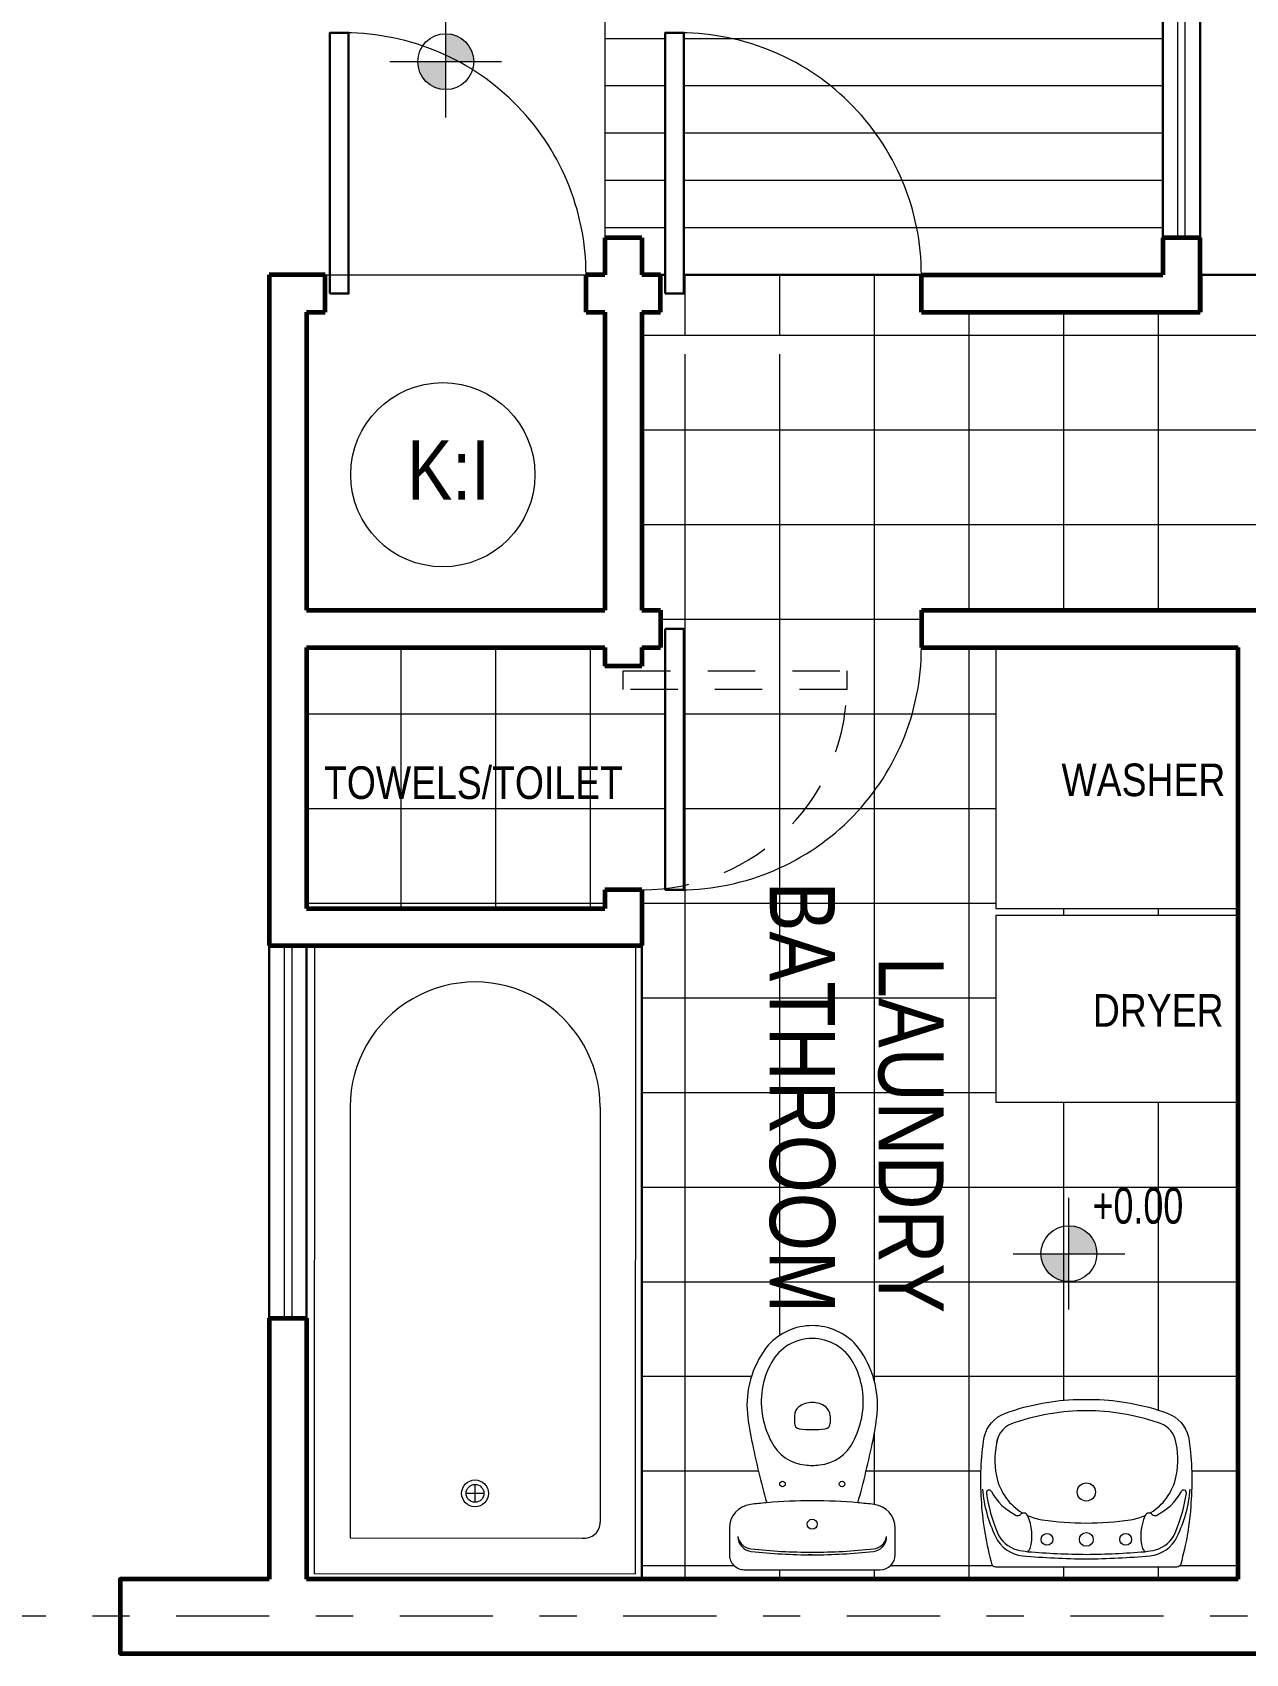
# Model space of a CAD drawing. Header units: millimetres. Extents: x 1119.4 to 1171.3, y 270.1 to 301.5.
# Drawn here: x 1123.302 to 1126.558, y 290.768 to 295.119 of the extents above; entities that cross this region are included whole.
import ezdxf

# ---------------------------------------------------------------- set-up
doc = ezdxf.new("R2010")
doc.units = ezdxf.units.MM
doc.linetypes.add('DASHDOT', pattern=[1, 0.5, -0.25, 0, -0.25])
doc.linetypes.add('TRAZOS2', pattern=[9.524999999999999, 6.349999999999999, -3.174999999999999])
for name, color, linetype, lineweight in [('01', 146, 'Continuous', 9), ('01pisos madera', 28, 'Continuous', 9), ('02', 196, 'Continuous', 20), ('03', 116, 'Continuous', 30), ('06', 192, 'Continuous', 60), ('baldosa', 156, 'Continuous', 9), ('cotas', 86, 'Continuous', 15), ('ejes', 252, 'DASHDOT', 15), ('Muebles_M_V_005', 169, 'Continuous', 5), ('Muebles_M_V_02', 108, 'Continuous', 20), ('seg', 251, 'TRAZOS2', 20)]:
    doc.layers.add(name, color=color, linetype=linetype, lineweight=lineweight)
doc.styles.get("Standard").update_dxf_attribs({"font": 'ARIALN.TTF'})

# ---------------------------------------------------------------- blocks, each defined once
blk = doc.blocks.new('NIVELES')
at = {"layer": 'cotas', "linetype": 'Continuous'}
for points in [[(136.9037914089489, 184.7530627354365), (136.9787914089489, 184.7530627354365), (136.9730823738872, 184.7817639928638), (136.9568244175379, 184.8060957440254), (136.9324926663763, 184.8223537003748), (136.9037914089489, 184.8280627354364)], [(136.9037914089489, 184.7530627354365), (136.8287914089489, 184.7530627354365), (136.8345004440105, 184.7243614780091), (136.8507584003599, 184.7000297268475), (136.8750901515215, 184.6837717704981), (136.9037914089489, 184.6780627354365)]]:
    blk.add_hatch(color=256, dxfattribs=at).paths.add_polyline_path(points, flags=0)
for p, q in [((136.9037914089489, 184.6030627354365), (136.9037914089489, 184.9030627354365)), ((136.7537914089489, 184.7530627354365), (137.0537914089489, 184.7530627354365))]:
    blk.add_line(p, q, dxfattribs=at)
blk.add_circle((136.9037914089489, 184.7530627354365), 0.07500000000000001, dxfattribs=at)

msp = doc.modelspace()

# ---------------------------------------------------------------- hatches: boundary and pattern name
at = {"layer": '01pisos madera'}
h = msp.add_hatch(dxfattribs=at)
h.set_pattern_fill('LINE', color=256, scale=0.04, style=0)
h.set_pattern_definition([(0, (1124.837767603041, 294.4683535485073), (0, 0.127), [])])
h.paths.add_polyline_path([(1124.937767603041, 295.5683535485076), (1124.937767603041, 295.4683535485081), (1124.837767603041, 295.4683535485083), (1124.837767603041, 294.5683535485068), (1124.937767603042, 294.5683535485068), (1124.937767603042, 294.4683535485075), (1124.987767603041, 294.4683535485073), (1125.000267603041, 294.4683535485073), (1125.000267603041, 295.1183535485073), (1125.025267603037, 295.1183535485073, -0.4199121334353856), (1125.687767603042, 294.4683535485073), (1126.335668366369, 294.4683535485074), (1126.335668366369, 294.5683535485073), (1126.335668366369, 295.4683535485091), (1126.335668366369, 295.5683535485078), (1126.335668366369, 296.4683535485085), (1126.335668366369, 296.5683535485079), (1126.335668366369, 297.4683535485075), (1126.33566836637, 297.5683535485081), (1124.937767603042, 297.5683535485097), (1124.937767603042, 297.4683535485084), (1124.837767603041, 297.4683535485085), (1124.837767603041, 296.5683535485076), (1124.937767603041, 296.5683535485076), (1124.937767603041, 296.4683535485083), (1124.837767603041, 296.4683535485084), (1124.837767603041, 295.5683535485075)])
h.paths.add_polyline_path([(1125.050267603041, 295.1183535485074), (1125.050267603041, 294.4683535485074), (1125.687767603041, 294.4683535485074, 0.4086457523728402)], flags=17)

# ---------------------------------------------------------------- linework, layer by layer
at = {"layer": '01'}
for p, q in [((1126.375668366369, 294.5683535485078), (1126.375668366369, 295.4683535485085)), ((1126.39566836637, 294.5683535485092), (1126.39566836637, 295.4683535485085)), ((1124.087767603041, 294.4683535485073), (1124.787767603041, 294.4683535485075)), ((1123.977767603042, 292.668353548506), (1123.977767603042, 291.6683535485074)), ((1123.997767603042, 292.6683535485047), (1123.997767603043, 291.6683535485074))]:
    msp.add_line(p, q, dxfattribs=at)
for centre, radius, start, end in [((1124.137767603041, 294.4684737408152), 0.6500000111123206, 359.9894053664555, 91.10190982050575), ((1125.037767603041, 294.4684737408151), 0.6500000111124605, 359.989405366335, 91.10190982049268), ((1125.037767603041, 293.4682333561997), 0.6500000111124605, 268.8980901795073, 0.01059463366504195)]:
    msp.add_arc(centre, radius, start, end, dxfattribs=at)
at = {"layer": '02'}
msp.add_lwpolyline([(1126.33566836637, 297.5683535485081), (1124.837767603041, 297.5683535485098), (1124.837767603041, 294.5683535485068)], dxfattribs=at)
at = {"layer": '03'}
for p, q in [((1126.335668366369, 294.5683535485085), (1126.335668366369, 295.4683535485091)), ((1126.43566836637, 294.5683535485098), (1126.43566836637, 295.4683535485091)), ((1124.987767603041, 294.4683535485073), (1125.000267603041, 294.4683535485073)), ((1125.050267603041, 294.4683535485073), (1125.687767603041, 294.4683535485074)), ((1126.43566836637, 294.4683535485077), (1132.13776760304, 294.4683535485067)), ((1123.937767603042, 292.668353548506), (1123.937767603042, 291.6683535485074)), ((1124.037767603042, 292.6683535485047), (1124.037767603043, 291.6683535485074)), ((1124.937767603041, 292.6683535485074), (1124.937767603041, 290.9683535485073))]:
    msp.add_line(p, q, dxfattribs=at)
for points in [[(1124.100267603041, 294.4183535485074), (1124.150267603041, 294.4183535485074), (1124.150267603041, 295.1183535485073), (1124.100267603041, 295.1183535485073)], [(1125.000267603041, 294.4183535485074), (1125.050267603041, 294.4183535485074), (1125.050267603041, 295.1183535485073), (1125.000267603041, 295.1183535485073)], [(1125.000267603041, 293.5183535485074), (1125.050267603041, 293.5183535485074), (1125.050267603041, 292.8183535485074), (1125.000267603041, 292.8183535485074)]]:
    msp.add_lwpolyline(points, close=True, dxfattribs=at)
at = {"layer": '06'}
for p, q in [((1124.937767603042, 294.5683535485068), (1124.837767603041, 294.5683535485068)), ((1124.837767603041, 294.5683535485068), (1124.837767603041, 294.4683535485075)), ((1124.937767603042, 294.5683535485068), (1124.937767603042, 294.4683535485075)), ((1126.43566836637, 294.5683535485073), (1126.335668366369, 294.5683535485073)), ((1126.335668366369, 294.5683535485073), (1126.335668366369, 294.468353548508)), ((1126.43566836637, 294.3683535485079), (1126.43566836637, 294.5683535485073)), ((1123.937767603041, 294.4683535485071), (1123.937767603041, 292.6683535485074)), ((1124.087767603041, 294.4683535485072), (1123.937767603041, 294.4683535485071)), ((1124.087767603041, 294.3683535485075), (1124.087767603041, 294.4683535485073)), ((1124.837767603041, 294.4683535485075), (1124.787767603041, 294.4683535485075)), ((1124.787767603041, 294.368353548509), (1124.787767603041, 294.4683535485088)), ((1124.987767603041, 294.4683535485073), (1124.937767603042, 294.4683535485075)), ((1124.987767603041, 294.3683535485073), (1124.987767603041, 294.4683535485073)), ((1125.687767603041, 294.4683535485073), (1126.335668366369, 294.4683535485074)), ((1125.687767603041, 294.3683535485073), (1125.687767603041, 294.4683535485073)), ((1126.23566836637, 294.4683535485075), (1126.335668366369, 294.4683535485076)), ((1126.435668366371, 294.4683535485074), (1126.435668366371, 294.3683535485073)), ((1124.037767603041, 294.3683535485073), (1124.037767603041, 293.5683535485067)), ((1124.037767603041, 294.3683535485073), (1124.087767603041, 294.3683535485073)), ((1124.787767603041, 294.3683535485073), (1124.837767603041, 294.3683535485073)), ((1124.837767603041, 294.3683535485073), (1124.837767603041, 293.5683535485073)), ((1124.937767603041, 294.3683535485073), (1124.937767603041, 293.5683535485073)), ((1124.937767603041, 294.3683535485073), (1124.987767603041, 294.3683535485073)), ((1125.687767603041, 294.3683535485073), (1126.435668366371, 294.3683535485073)), ((1126.23566836637, 294.3683535485073), (1126.43566836637, 294.3683535485073)), ((1124.037767603041, 293.5683535485067), (1124.837767603041, 293.5683535485073)), ((1124.937767603041, 293.5683535485073), (1124.987767603041, 293.5683535485073)), ((1124.987767603041, 293.5683535485074), (1124.987767603041, 293.4683535485074)), ((1125.687767603041, 293.5683535485073), (1125.687767603041, 293.4683535485074)), ((1125.687767603041, 293.5683535485073), (1127.387767603042, 293.5683535485074)), ((1124.037767603041, 293.4683535485074), (1124.037767603041, 292.7683535485073)), ((1124.037767603041, 293.4683535485073), (1124.837767603041, 293.4683535485074)), ((1124.837767603041, 293.4683535485074), (1124.837767603041, 293.4183535485073)), ((1124.937767603041, 293.4683535485074), (1124.937767603041, 293.4183535485073)), ((1124.937767603041, 293.4683535485074), (1124.987767603041, 293.4683535485074)), ((1125.687767603041, 293.4683535485074), (1126.537767603041, 293.4683535485074)), ((1126.537767603041, 290.9683535485074), (1126.537767603041, 293.4683535485074)), ((1124.937767603041, 293.4183535485073), (1124.837767603041, 293.4183535485073)), ((1124.837767603041, 292.8183535485073), (1124.837767603042, 292.7683535485074)), ((1124.937767603042, 292.8183535485073), (1124.837767603041, 292.8183535485073)), ((1124.937767603041, 292.8183535485073), (1124.937767603041, 292.6683535485075)), ((1124.037767603041, 292.7683535485074), (1124.837767603041, 292.7683535485074)), ((1123.937767603042, 292.6683535485074), (1124.937767603041, 292.6683535485074)), ((1123.937767603041, 291.6683535485074), (1123.937767603041, 290.9683535485073)), ((1123.937767603042, 291.6683535485074), (1124.037767603041, 291.6683535485074)), ((1124.037767603041, 291.6683535485074), (1124.037767603041, 290.9683535485074))]:
    msp.add_line(p, q, dxfattribs=at)
for points in [[(1123.937767603041, 290.9683535485073), (1123.537767603042, 290.9683535485073), (1123.537767603042, 290.7683535485073), (1129.537767603042, 290.7683535485079), (1129.537767603042, 290.9683535485072), (1126.637767603041, 290.9683535485073)], [(1126.537767603041, 290.9683535485073), (1124.037767603041, 290.9683535485073)]]:
    msp.add_lwpolyline(points, dxfattribs=at)
at = {"layer": 'baldosa'}
for p, q in [((1125.053767603041, 294.3058535485073), (1125.053767603041, 294.4683535485073)), ((1125.307767603041, 294.3058535485073), (1125.307767603041, 294.4683535485073)), ((1125.561767603041, 293.0836244451663), (1125.561767603041, 294.4683535485073)), ((1125.815767603041, 293.5683535485074), (1125.815767603041, 294.3683535485073)), ((1126.069767603041, 293.5683535485074), (1126.069767603041, 294.3683535485073)), ((1126.323767603041, 293.5683535485074), (1126.323767603041, 294.3683535485073)), ((1124.937767603041, 294.3064486035786), (1131.337767603041, 294.3064486035786)), ((1125.053767603041, 293.7306947770313), (1125.053767603041, 294.2558535485073)), ((1125.307767603041, 293.8612846186734), (1125.307767603041, 294.2558535485073)), ((1124.937767603041, 294.0524486035787), (1125.443760491069, 294.0524486035787)), ((1125.443760491069, 294.0524486035787), (1131.33776760304, 294.0524486035787)), ((1125.307767603041, 292.8769635240196), (1125.307767603041, 293.8612846186733)), ((1124.937767603041, 293.7984486035787), (1125.223723159213, 293.7984486035787)), ((1125.223723159213, 293.7984486035787), (1131.337767603041, 293.7984486035787)), ((1125.053767603041, 292.8184302979996), (1125.053767603041, 293.7306947770312)), ((1124.987767603041, 293.5444486035786), (1125.687767603041, 293.5444486035786)), ((1124.291767603042, 292.7683535485073), (1124.291767603042, 293.4683535485072)), ((1124.545767603042, 292.7683535485074), (1124.545767603042, 293.4683535485073)), ((1124.799767603042, 292.7683535485074), (1124.799767603042, 293.4683535485074)), ((1125.815767603041, 290.9683535485074), (1125.815767603041, 293.4683535485074)), ((1124.037767603041, 293.2904486035786), (1125.000267603041, 293.2904486035786)), ((1125.050267603041, 293.2904486035786), (1125.662981643336, 293.2904486035786)), ((1125.662981643336, 293.2904486035786), (1125.887767603042, 293.2904486035786)), ((1125.561767603041, 291.4991686471824), (1125.561767603041, 293.0836244451662)), ((1124.037767603041, 293.0364486035786), (1125.000267603041, 293.0364486035786)), ((1125.050267603041, 293.0364486035786), (1125.523629663559, 293.0364486035786)), ((1125.523629663559, 293.0364486035786), (1125.887767603042, 293.0364486035786)), ((1125.307767603041, 291.6226366777361), (1125.307767603041, 292.8769635240196)), ((1124.037767603042, 292.7824486035786), (1124.837767603042, 292.7824486035785)), ((1124.937767603041, 292.7824486035786), (1125.887767603042, 292.7824486035786)), ((1125.053767603041, 290.9683535485074), (1125.053767603041, 292.8184302979995)), ((1126.069767603041, 292.7492122906347), (1126.069767603041, 292.7683535485074)), ((1126.323767603041, 292.7492122906347), (1126.323767603041, 292.7683535485074)), ((1124.937767603041, 292.5284486035787), (1125.887767603041, 292.5284486035787)), ((1124.937767603041, 292.2744486035787), (1125.887767603041, 292.2744486035787)), ((1126.069767603041, 291.4483114090309), (1126.069767603041, 292.2481731683522)), ((1126.323767603041, 291.4216611077852), (1126.323767603041, 292.2481731683522)), ((1124.937767603041, 292.0204486035786), (1126.537767603041, 292.0204486035786)), ((1124.937767603041, 291.7664486035786), (1126.537767603041, 291.7664486035786)), ((1124.937767603041, 291.5124486035786), (1125.231878724522, 291.5124486035786)), ((1125.557938560417, 291.5124486035786), (1126.537767603041, 291.5124486035786)), ((1125.561767603041, 291.168493385686), (1125.561767603041, 291.3606651499304)), ((1124.937767603041, 291.2584486035786), (1125.250383506979, 291.2584486035786)), ((1125.539433777959, 291.2584486035786), (1125.847792388156, 291.2584486035786)), ((1126.413119628961, 291.2584486035786), (1126.537767603041, 291.2584486035786)), ((1124.937767603041, 291.0044486035787), (1125.184858687836, 291.0044486035787)), ((1125.307767603041, 290.9683535485074), (1125.307767603041, 290.9934486035735)), ((1125.561767603041, 290.9683535485074), (1125.561767603041, 290.9934486035735)), ((1125.604958597102, 291.0044486035787), (1125.879136462749, 291.0044486035787)), ((1126.069767603041, 290.9683535485074), (1126.069767603041, 291.0005486656246)), ((1126.323767603041, 290.9683535485074), (1126.323767603041, 291.0005486656246)), ((1126.381730996635, 291.0044486035787), (1126.537767603041, 291.0044486035787))]:
    msp.add_line(p, q, dxfattribs=at)
at = {"layer": 'ejes', "ltscale": 0.5}
msp.add_line((1132.337767603041, 290.8683535485072), (1119.987767603041, 290.8683535485073), dxfattribs=at)
at = {"layer": 'Muebles_M_V_005'}
for p, q in [((1125.346908642469, 291.4064486035736), (1125.346908642469, 291.3863655768835)), ((1125.442908642469, 291.4064486035736), (1125.442908642469, 291.3863655768835)), ((1125.394908642469, 291.0334486035735), (1125.383832941707, 291.0334486035735)), ((1125.394908642469, 291.0334486035735), (1125.405984343232, 291.0334486035735))]:
    msp.add_line(p, q, dxfattribs=at)
for centre, radius in [((1125.314908642469, 291.2234486035736), 0.007499999999999995), ((1125.474908642469, 291.2234486035736), 0.007499999999999995), ((1126.130433729692, 291.2021969022011), 0.02441004969084739), ((1125.394908642469, 291.1154486035735), 0.01349999999999999), ((1125.394908642469, 291.1154486035735), 0.01349999999999999), ((1126.024803078862, 291.0748401212055), 0.015919597624467), ((1126.130433729692, 291.0748401212055), 0.018572863895212), ((1126.236064380522, 291.0748401212055), 0.015919597624467)]:
    msp.add_circle(centre, radius, dxfattribs=at)
for centre, radius, start, end in [((1125.394908642469, 291.4884486035735), 0.1255732340509733, 90, 150.8838537339225), ((1125.394908642469, 291.4884486035735), 0.1255732340509733, 29.11614626607746, 90), ((1125.473908642469, 291.4444486035736), 0.2159999999999999, 150.8838537339225, 191.6195173912369), ((1125.315908642469, 291.4444486035736), 0.2159999999999999, 348.3804826087631, 29.11614626607746), ((1125.376908642469, 291.4064486035736), 0.02999999999999998, 126.8698976458375, 180), ((1125.394908642469, 291.3824486035736), 0.05999999999999996, 90, 126.8698976458375), ((1125.394908642469, 291.3824486035736), 0.05999999999999996, 53.1301023541462, 90), ((1125.412908642469, 291.4064486035736), 0.02999999999999998, 0, 53.1301023541462), ((1125.507211870473, 291.4512965963086), 0.2499999999999998, 191.6195170440781, 207.4026774244264), ((1125.361908642469, 291.3863655768835), 0.01499999999999999, 180, 263.350837234933), ((1125.427908642469, 291.3863655768835), 0.01499999999999999, 276.6491627650669, 0), ((1125.282605414465, 291.4512965963086), 0.2499999999999998, 332.5973225755735, 348.3804829559219), ((1125.954190329816, 291.324775938396), 0.06524443815524779, 103.3027871538878, 171.0562429789666), ((1126.127436732258, 290.8429694374083), 0.5768683168300615, 89.70011773221326, 109.0424905029682), ((1126.13347528486, 290.8429694374083), 0.5768683168300615, 70.95750949704507, 90.29988226778673), ((1126.306677129569, 291.324775938396), 0.06524443815524779, 17.27749469169468, 76.69721284609885), ((1125.394908642469, 291.6694486035736), 0.2999999999999999, 263.350837234933, 270), ((1125.394908642469, 291.6694486035736), 0.2999999999999999, 270, 276.6491627650669), ((1126.114815190945, 291.2880741718548), 0.2298275946826837, 165.8768903079971, 190.7309245770054), ((1126.146096826172, 291.2880741718548), 0.2298275946826837, 349.2690754229946, 14.12310969200294), ((1125.387908642469, 291.3894486035735), 0.1156183255887205, 207.4026774244264, 263.7580869209367), ((1125.401908642469, 291.3894486035735), 0.1156183255887205, 276.2419130790632, 332.5973225755735), ((1125.394908642469, 291.4534486035736), 0.1799999999999999, 263.7580864672858, 270), ((1125.394908642469, 291.4534486035736), 0.1799999999999999, 270, 276.2419135327142), ((1126.037637353317, 291.2752403010573), 0.1516200065632472, 191.3963442499053, 216.3096686875918), ((1126.2232746638, 291.2752403010573), 0.1516200065632472, 323.6903313124081, 348.6036557500947), ((1125.394908642469, 289.7744486035736), 1.403999999999999, 90, 95.00135885377996), ((1125.394908642469, 289.7744486035736), 1.403999999999999, 84.99864114623331, 90), ((1126.218489113956, 291.2420669868956), 0.368349873764369, 185.0481487699595, 205.6474406526911), ((1125.869150433076, 291.200192008603), 0.007144342386438346, 27.23859475011621, 188.5438813203352), ((1126.290158396736, 291.261716850926), 0.4326240289033602, 188.3179741888619, 203.0209019654953), ((1126.009425542717, 291.2759229972708), 0.1522695459184857, 208.4136730786231, 243.9092122981374), ((1126.034506781766, 291.2726158782198), 0.1475794392262743, 216.198068434672, 238.5334784513717), ((1126.226360677618, 291.2726158782198), 0.1475794392262743, 301.466521548628, 323.8019315653254), ((1126.251441916668, 291.2759229972708), 0.1522695459184857, 296.0907877018626, 331.5863269213769), ((1125.970709062649, 291.261716850926), 0.4326240289033602, 336.9790980345019, 351.6820258111381), ((1126.042378345428, 291.2420669868956), 0.368349873764369, 334.3525593473089, 354.9518512300405), ((1126.391717026308, 291.200192008603), 0.007144342386438346, 351.4561186796648, 152.7614052498838), ((1125.946187028793, 291.1495357892207), 0.01101609217853149, 250.2150982642568, 313.6619591047627), ((1125.962318731957, 291.1347573711456), 0.01091143010397855, 22.13041281526663, 141.3887423796847), ((1126.049346621177, 291.3282776963845), 0.2044329062107647, 247.8976714704288, 259.4683502503809), ((1125.855362739445, 291.0844756586156), 0.1290828882763804, 344.5490716431312, 24.92138876985896), ((1126.13545387779, 292.010265604554), 0.8915620794954408, 262.042361414373, 269.6788128164188), ((1126.125458139327, 292.010265604554), 0.8915620794954408, 270.3211871835812, 277.957638585627), ((1126.211520838208, 291.3282776963845), 0.2044329062107647, 280.5316497496191, 292.1023285295711), ((1126.405504719939, 291.0844756586156), 0.1290828882763804, 155.078611230141, 195.4509283568688), ((1126.298548727428, 291.1347573711456), 0.01091143010397855, 38.61125762031527, 157.8695871847333), ((1126.314680430591, 291.1495357892207), 0.01101609217853149, 226.3380408952372, 289.7849017357432), ((1125.235408642469, 291.0821871695101), 0.03999999999999998, 180, 263.7281142271967), ((1125.234771159345, 291.0892999935039), 0.03999999999999998, 190.2428415704133, 263.7858592542071), ((1125.554408642469, 291.0821871695101), 0.03999999999999998, 276.2718857728033, 0), ((1125.555046125593, 291.0892999935039), 0.03999999999999998, 276.2141407457796, 349.7571584295867), ((1125.968266707342, 291.1206501924144), 0.09023498049617235, 204.9173447924316, 264.3333295183465), ((1125.962822682975, 291.1214113742862), 0.07649599000024715, 202.1807158592691, 256.0697045235817), ((1126.292600752043, 291.1206501924144), 0.09023498049617235, 275.6666704816535, 335.082655207568), ((1126.298044776409, 291.1214113742862), 0.07649599000024715, 283.9302954764049, 337.8192841407309), ((1125.394908642469, 292.5334486035735), 1.492999999999999, 263.6694482201014, 270), ((1125.394908642469, 292.5334486035735), 1.499999999999999, 263.7281142271967, 270), ((1125.394908642469, 292.5334486035735), 1.492999999999999, 270, 276.3305517798986), ((1125.394908642469, 292.5334486035735), 1.499999999999999, 270, 276.2718857728033), ((1125.993971151933, 291.2352484323486), 0.1945042923123955, 255.2368891813767, 263.8758320452992), ((1125.86133627967, 291.1377376390909), 0.1473491629654714, 319.4038750712168, 323.4977285018826), ((1126.148988212038, 293.1693721475414), 2.134762582291275, 265.2783577793317, 269.5026002467064), ((1126.111923805079, 293.1693721475414), 2.134762582291275, 270.4973997532936, 274.7216422206683), ((1126.399531179714, 291.1377376390909), 0.1473491629654714, 216.5022714981174, 220.5961249287832), ((1126.266896307451, 291.2352484323486), 0.1945042923123955, 276.1241679547007, 284.7631108186233), ((1126.149430065055, 293.1495435336111), 2.127192287236155, 264.8747579573934, 269.4889283021831), ((1126.111481952062, 293.1495435336111), 2.127192287236155, 270.5110716978169, 275.1252420425936)]:
    msp.add_arc(centre, radius, start, end, dxfattribs=at)
at = {"layer": 'Muebles_M_V_02'}
for p, q in [((1124.825558203829, 292.2352863733666), (1124.825558203829, 291.1212706541205)), ((1124.489755724265, 291.1743453750404), (1124.48977859507, 291.2222616144525)), ((1124.513725279373, 291.1982920593441), (1124.465809039961, 291.1983149301487))]:
    msp.add_line(p, q, dxfattribs=at)
for points in [[(1125.887767603041, 293.4683535485074), (1125.887767603041, 292.7683535485074), (1126.537767603041, 292.7683535485074), (1126.537767603041, 293.4683535485074)], [(1125.887767603041, 292.7492122906347), (1125.887767603041, 292.2481731683522), (1126.537767603041, 292.2481731683522), (1126.537767603041, 292.7492122906347)], [(1124.058418086338, 290.9828862546346), (1124.920910395754, 290.9824745801503), (1124.921596519895, 292.6664867864651), (1124.059104210479, 292.6668984609492)]]:
    msp.add_lwpolyline(points, close=True, dxfattribs=at)
for points in [[(1124.154730852061, 292.2356065646318), (1124.154301390754, 291.0786729894225)], [(1124.154301390754, 291.0786729894225), (1124.777207419128, 291.0783756713883)]]:
    msp.add_lwpolyline(points, dxfattribs=at)
for points in [[(1125.231908638333, 291.3414486035735, 0.01732241224974536), (1125.272508808467, 291.1731030571954, 0.007817902236687154), (1125.228838493216, 291.1685923212464, 0.3798990490136649), (1125.172408642469, 291.1050416104693), (1125.172408642469, 291.0334486035735, 0.4142135623730951), (1125.212408642469, 290.9934486035735), (1125.394908642469, 290.9934486035735), (1125.577408642469, 290.9934486035735, 0.414213562373095), (1125.617408642469, 291.0334486035735), (1125.617408642469, 291.1050416104693, 0.3798990490136646), (1125.560978791723, 291.1685923212464, 0.007817902236687376), (1125.517308476471, 291.1731030571954, 0.01732241224974536), (1125.557908646606, 291.3414486035735, 0.0345331114750752), (1125.569908646606, 291.4233549667452, 0.1809014022046509), (1125.51299325366, 291.5964116741108, 0.2105679586824404), (1125.394908642469, 291.6484486035735, 0.2105679586824407), (1125.276824031278, 291.5964116741108, 0.1809014022046509), (1125.219908638333, 291.4233549667452, 0.0345331114750752)], [(1126.000452550472, 291.4380241462453, -0.04070866106184939), (1126.094878775365, 291.4499702800943), (1126.130456008559, 291.4505486656246), (1126.166033241752, 291.4499702800943, -0.04070866106184939), (1126.260459466645, 291.4380241462453, -0.05299690972243926), (1126.358996829934, 291.4084479257253, -0.2503629809283633), (1126.406171664674, 291.3394622774165, -0.05353815924584644), (1126.411266119029, 291.171932826608, -0.05143590978283152), (1126.383602538386, 291.008389874608, -0.3649039792230869), (1126.373175142164, 291.0005486656246), (1126.130456008559, 291.0005486656246), (1125.88769231722, 291.0005486656246, -0.3236436489765709), (1125.877706171415, 291.0069635279265, -0.05189502583692094), (1125.849645898089, 291.171932826608, -0.05312884854987941), (1125.854565908089, 291.3381927884494, -0.2541893788505292), (1125.901870629451, 291.4084479257253, -0.05299690972243904), (1126.000407992739, 291.4380241462453, -0.09311865563184625)]]:
    msp.add_lwpolyline(points, format="xyb", close=True, dxfattribs=at)
for centre, radius in [((1124.403302445494, 293.9321957190012), 0.2471221097949865), ((1124.489767159667, 291.1983034947463), 0.0359371836526611), ((1124.489767159667, 291.1983034947463), 0.0239581224351074)]:
    msp.add_circle(centre, radius, dxfattribs=at)
for centre, radius, start, end in [((1124.490144527944, 292.2354464689991), 0.3354137140915036, 359.9726522678754, 179.9726522678754), ((1124.783216961008, 291.1202995220233), 0.04235237822274249, 261.8425522677369, 1.313896643905382)]:
    msp.add_arc(centre, radius, start, end, dxfattribs=at)
at = {"layer": 'seg', "ltscale": 0.02}
msp.add_lwpolyline([(1124.887767603041, 293.4058535485074), (1125.487767603041, 293.4058535485074), (1125.487767603041, 293.3558535485073), (1124.887767603041, 293.3558535485073)], close=True, dxfattribs=at)
msp.add_arc((1124.937909648496, 293.3683535485073), 0.5500000183423236, 269.9852025366342, 1.302288891738396, dxfattribs=at)

# ---------------------------------------------------------------- block references
at = {"layer": 'cotas'}
for p in [(987.5074451795758, 110.2877929496718), (989.1798746938246, 107.0885972329112)]:
    msp.add_blockref('NIVELES', p, dxfattribs=at)

# ---------------------------------------------------------------- texts
at = {"layer": 'cotas', "width": 0.8714287856860348}
msp.add_text('+0.00', height=0.0964521047339833, dxfattribs=at).set_placement((1126.147039037161, 291.9223463721814))
at = {"layer": 'cotas'}
for s, insert, char_height, width, attachment_point in [('K:I', (1124.418723172212, 294.024389450761), 0.1588309660154094, 1.54277714913276, 2), ('TOWELS/TOILET', (1124.485488579925, 293.1052286841125), 0.08749999999999994, 0.8499161337092141, 5), ('WASHER', (1126.503439499526, 293.1570601626529), 0.08749999999999994, 0.8499161337092141, 3), ('DRYER', (1126.498613715486, 292.5382896403346), 0.08749999999999994, 0.8499161337092141, 3)]:
    msp.add_mtext(s, dxfattribs=dict(at, insert=insert, char_height=char_height, width=width, attachment_point=attachment_point))
at = {"layer": 'cotas', "insert": (1125.747676710283, 291.6819950738143), "char_height": 0.1749999999999999, "width": 1.699832267418428, "attachment_point": 3, "rotation": 270.00000000000006}
msp.add_mtext('LAUNDRY BATHROOM', dxfattribs=at)

doc.saveas('drawing.dxf')
